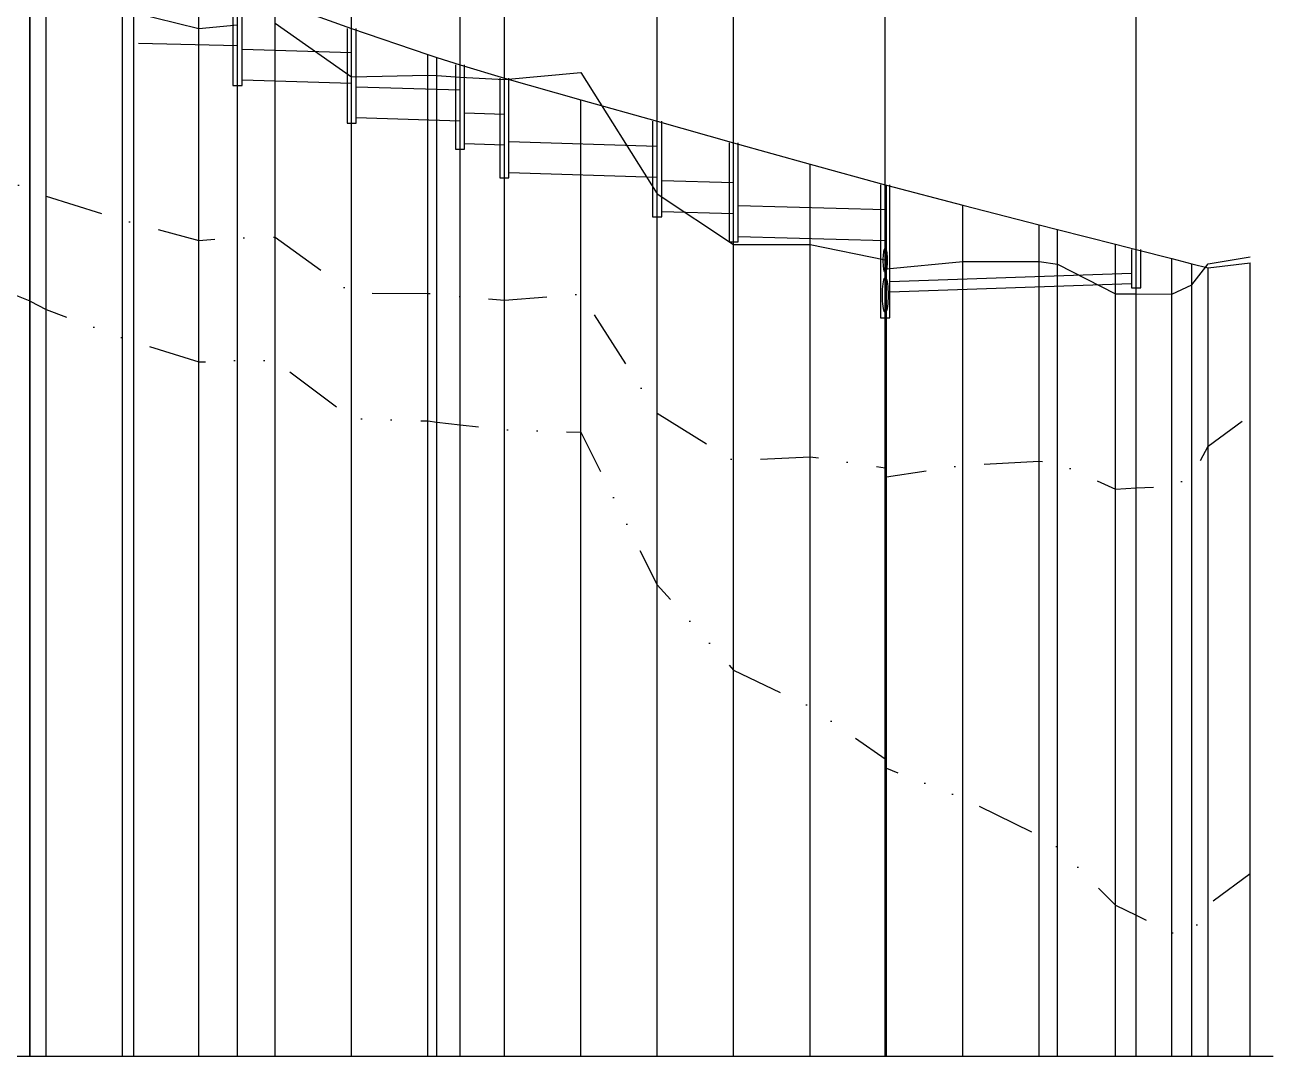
# Model space of a CAD drawing. Header units: millimetres. Extents: x -7351 to 135086, y 1419 to 5643.
# Drawn here: x 36290.8 to 36563, y 1587 to 1812 of the extents above; entities that cross this region are included whole.
import ezdxf

# ---------------------------------------------------------------- set-up
doc = ezdxf.new("R2010")
doc.units = ezdxf.units.MM
doc.linetypes.add('DASHDOT', pattern=[25.4, 12.7, -6.35, 0, -6.35])
doc.linetypes.add('DIVIDE', pattern=[31.75, 12.7, -6.35, 0, -6.35, 0, -6.35])
for name, color, linetype in [('KZ_종단_계획선', 1, 'Continuous'), ('KZ_종단_관로', 4, 'Continuous'), ('KZ_종단_깃발', 7, 'Continuous'), ('KZ_종단_맨홀', 4, 'Continuous'), ('KZ_종단_수직선', 7, 'Continuous'), ('KZ_종단_암선1', 56, 'DASHDOT'), ('KZ_종단_암선2', 4, 'DIVIDE'), ('KZ_종단_원형관', 4, 'Continuous'), ('KZ_종단_지반선', 3, 'Continuous'), ('KZ_종단_테이블선', 7, 'Continuous')]:
    doc.layers.add(name, color=color, linetype=linetype)

msp = doc.modelspace()

# ---------------------------------------------------------------- linework, layer by layer
at = {"layer": 'KZ_종단_계획선'}
msp.add_lwpolyline([(36345.36, 1817.24), (36362.03, 1811.24), (36378.69, 1805.57), (36380.62, 1804.95), (36385.69, 1803.35), (36385.69, 1803.35), (36395.36, 1800.43), (36412.03, 1795.71), (36428.69, 1791.02), (36445.36, 1786.34), (36462.03, 1781.66), (36478.44, 1777.17), (36478.44, 1777.17), (36478.44, 1777.17), (36478.44, 1777.17), (36478.44, 1777.17), (36478.44, 1777.17), (36478.44, 1777.17), (36478.44, 1777.17), (36478.44, 1777.17), (36478.44, 1777.17), (36478.44, 1777.17), (36478.69, 1777.1), (36495.36, 1772.72), (36512.03, 1768.46), (36516.01, 1767.44), (36528.69, 1764.2), (36533.17, 1763.05), (36540.94, 1761.07), (36545.36, 1759.94), (36548.88, 1759.04), (36558.04, 1760.14)], dxfattribs=at)
at = {"layer": 'KZ_종단_관로'}
for p, q in [((36315.52, 1808.04), (36337.12, 1807.54)), ((36338.12, 1806.79), (36362.03, 1806.07)), ((36338.12, 1800.04), (36362.03, 1799.32)), ((36363.03, 1798.57), (36385.69, 1797.89)), ((36363.03, 1791.82), (36385.69, 1791.14)), ((36386.69, 1792.89), (36395.36, 1792.6)), ((36386.69, 1786.14), (36395.36, 1785.85)), ((36396.36, 1786.6), (36428.69, 1785.59)), ((36396.36, 1779.85), (36428.69, 1778.84)), ((36429.69, 1778.09), (36445.36, 1777.64)), ((36446.36, 1772.64), (36478.44, 1771.74)), ((36429.69, 1771.34), (36445.36, 1770.89)), ((36446.36, 1765.89), (36478.44, 1764.99)), ((36479.44, 1756.04), (36532.17, 1757.89)), ((36479.44, 1753.79), (36532.17, 1755.64))]:
    msp.add_line(p, q, dxfattribs=at)
at = {"layer": 'KZ_종단_깃발'}
for p, q in [((36291.85, 1587.04), (36291.85, 1877.21)), ((36314.52, 1587.04), (36314.52, 1877.21)), ((36337.12, 1587.04), (36337.12, 1877.21)), ((36362.03, 1587.04), (36362.03, 1877.21)), ((36385.69, 1587.04), (36385.69, 1877.21)), ((36395.36, 1587.04), (36395.36, 1877.21)), ((36428.69, 1587.04), (36428.69, 1877.21)), ((36445.36, 1587.04), (36445.36, 1877.21)), ((36478.44, 1587.04), (36478.44, 1877.21)), ((36478.44, 1587.04), (36478.44, 1877.21)), ((36533.17, 1587.04), (36533.17, 1877.21))]:
    msp.add_line(p, q, dxfattribs=at)
at = {"layer": 'KZ_종단_맨홀'}
for points in [[(36336.12, 1820.2), (36336.12, 1798.85), (36338.12, 1798.85), (36338.12, 1820.2)], [(36361.03, 1811.24), (36361.03, 1790.64), (36363.03, 1790.64), (36363.03, 1811.24)], [(36384.69, 1803.35), (36384.69, 1784.95), (36386.69, 1784.95), (36386.69, 1803.35)], [(36394.36, 1800.43), (36394.36, 1778.66), (36396.36, 1778.66), (36396.36, 1800.43)], [(36427.69, 1791.02), (36427.69, 1770.15), (36429.69, 1770.15), (36429.69, 1791.02)], [(36444.36, 1786.34), (36444.36, 1764.7), (36446.36, 1764.7), (36446.36, 1786.34)], [(36477.44, 1777.17), (36477.44, 1748.1), (36479.44, 1748.1), (36479.44, 1777.17)], [(36477.44, 1777.17), (36477.44, 1748.1), (36479.44, 1748.1), (36479.44, 1777.17)], [(36532.17, 1763.05), (36532.17, 1754.7), (36534.17, 1754.7), (36534.17, 1763.05)]]:
    msp.add_lwpolyline(points, dxfattribs=at)
at = {"layer": 'KZ_종단_수직선'}
for p, q in [((36291.84, 1587.04), (36291.84, 1834.08)), ((36291.93, 1587.04), (36291.93, 1834.07)), ((36295.36, 1587.04), (36295.36, 1833.46)), ((36312.03, 1587.04), (36312.03, 1829.17)), ((36314.52, 1587.04), (36314.52, 1828.28)), ((36328.69, 1587.04), (36328.69, 1823.24)), ((36337.12, 1587.04), (36337.12, 1820.2)), ((36345.36, 1587.04), (36345.36, 1817.24)), ((36362.03, 1587.04), (36362.03, 1811.24)), ((36378.69, 1587.04), (36378.69, 1805.57)), ((36380.62, 1587.04), (36380.62, 1804.95)), ((36385.69, 1587.04), (36385.69, 1803.35)), ((36385.69, 1587.04), (36385.69, 1803.35)), ((36395.36, 1587.04), (36395.36, 1800.43)), ((36412.03, 1587.04), (36412.03, 1795.71)), ((36428.69, 1587.04), (36428.69, 1791.02)), ((36445.36, 1587.04), (36445.36, 1786.34)), ((36462.03, 1587.04), (36462.03, 1781.66)), ((36478.44, 1587.04), (36478.44, 1777.17)), ((36478.44, 1587.04), (36478.44, 1777.17)), ((36478.44, 1587.04), (36478.44, 1777.17)), ((36478.44, 1587.04), (36478.44, 1777.17)), ((36478.44, 1587.04), (36478.44, 1777.17)), ((36478.44, 1587.04), (36478.44, 1777.17)), ((36478.44, 1587.04), (36478.44, 1777.17)), ((36478.44, 1587.04), (36478.44, 1777.17)), ((36478.44, 1587.04), (36478.44, 1777.17)), ((36478.44, 1587.04), (36478.44, 1777.17)), ((36478.44, 1587.04), (36478.44, 1777.17)), ((36478.69, 1587.04), (36478.69, 1777.1)), ((36495.36, 1587.04), (36495.36, 1772.72)), ((36512.03, 1587.04), (36512.03, 1768.46)), ((36516.01, 1587.04), (36516.01, 1767.44)), ((36528.69, 1587.04), (36528.69, 1764.2)), ((36533.17, 1587.04), (36533.17, 1763.05)), ((36540.94, 1587.04), (36540.94, 1761.07)), ((36545.36, 1587.04), (36545.36, 1759.94)), ((36548.88, 1587.04), (36548.88, 1759.04)), ((36558.04, 1587.04), (36558.04, 1760.14))]:
    msp.add_line(p, q, dxfattribs=at)
at = {"layer": 'KZ_종단_암선1', "flags": 128}
msp.add_lwpolyline([(36195.36, 1791.68), (36195.36, 1791.68), (36212.03, 1791.04), (36228.69, 1790.25), (36245.36, 1787.68), (36262.03, 1783.78), (36276.6, 1780.89), (36278.69, 1780.48), (36291.84, 1776.32), (36291.93, 1776.28), (36295.36, 1774.68), (36312.03, 1769.53), (36314.52, 1768.86), (36328.69, 1765.03), (36337.12, 1765.6), (36345.36, 1765.76), (36362.03, 1753.58), (36378.69, 1753.46), (36380.62, 1753.27), (36385.69, 1752.76), (36385.69, 1752.76), (36395.36, 1751.98), (36412.03, 1753.3), (36428.69, 1727.31), (36445.36, 1717), (36462.03, 1717.83), (36478.44, 1715.37), (36478.44, 1715.37), (36478.44, 1715.37), (36478.44, 1715.37), (36478.44, 1715.37), (36478.44, 1715.37), (36478.44, 1715.37), (36478.44, 1715.37), (36478.44, 1715.37), (36478.44, 1713.92), (36478.44, 1713.92), (36478.69, 1713.42), (36495.36, 1715.96), (36512.03, 1716.84), (36516.01, 1716.52), (36528.69, 1710.77), (36533.17, 1711), (36540.94, 1711.37), (36545.36, 1713.61), (36548.88, 1720.12), (36558.04, 1726.85)], dxfattribs=at)
at = {"layer": 'KZ_종단_암선2', "flags": 128}
msp.add_lwpolyline([(36195.36, 1775.81), (36195.36, 1775.81), (36212.03, 1773.66), (36228.69, 1771.33), (36245.36, 1767.21), (36262.03, 1761.77), (36276.6, 1757.6), (36278.69, 1757), (36291.84, 1751.81), (36291.93, 1751.77), (36295.36, 1749.92), (36312.03, 1743.74), (36314.52, 1742.96), (36328.69, 1738.5), (36337.12, 1738.83), (36345.36, 1738.77), (36362.03, 1726.17), (36378.69, 1725.63), (36380.62, 1725.4), (36385.69, 1724.76), (36385.69, 1724.76), (36395.36, 1723.74), (36412.03, 1723.18), (36428.69, 1689.87), (36445.36, 1671.27), (36462.03, 1663.3), (36478.44, 1651.93), (36478.44, 1651.93), (36478.44, 1651.93), (36478.44, 1651.93), (36478.44, 1651.93), (36478.44, 1651.93), (36478.44, 1651.93), (36478.44, 1651.93), (36478.44, 1651.93), (36478.44, 1650.47), (36478.44, 1650.47), (36478.69, 1649.85), (36495.36, 1643.31), (36512.03, 1635.13), (36516.01, 1632.64), (36528.69, 1619.99), (36533.17, 1617.78), (36540.94, 1613.92), (36545.36, 1613.75), (36548.88, 1620.12), (36558.04, 1626.85)], dxfattribs=at)
at = {"layer": 'KZ_종단_원형관'}
for p, q in [((36478.03, 1761.56), (36478.06, 1761.98)), ((36478.03, 1761.56), (36478.06, 1761.98)), ((36478.06, 1761.98), (36478.11, 1762.35)), ((36478.06, 1761.98), (36478.11, 1762.35)), ((36478.11, 1762.35), (36478.16, 1762.67)), ((36478.11, 1762.35), (36478.16, 1762.67)), ((36478.16, 1762.67), (36478.22, 1762.94)), ((36478.16, 1762.67), (36478.22, 1762.94)), ((36478.22, 1762.94), (36478.29, 1763.13)), ((36478.22, 1762.94), (36478.29, 1763.13)), ((36478.29, 1763.13), (36478.37, 1763.25)), ((36478.29, 1763.13), (36478.37, 1763.25)), ((36478.37, 1763.25), (36478.44, 1763.29)), ((36478.37, 1763.25), (36478.44, 1763.29)), ((36478.44, 1763.29), (36478.52, 1763.25)), ((36478.44, 1763.29), (36478.52, 1763.25)), ((36478.52, 1763.25), (36478.59, 1763.13)), ((36478.52, 1763.25), (36478.59, 1763.13)), ((36478.59, 1763.13), (36478.66, 1762.94)), ((36478.59, 1763.13), (36478.66, 1762.94)), ((36478.66, 1762.94), (36478.72, 1762.67)), ((36478.66, 1762.94), (36478.72, 1762.67)), ((36478.72, 1762.67), (36478.78, 1762.35)), ((36478.72, 1762.67), (36478.78, 1762.35)), ((36478.78, 1762.35), (36478.82, 1761.98)), ((36478.78, 1762.35), (36478.82, 1761.98)), ((36478.82, 1761.98), (36478.85, 1761.56)), ((36478.82, 1761.98), (36478.85, 1761.56)), ((36478.01, 1761.12), (36478.03, 1761.56)), ((36478.01, 1761.12), (36478.03, 1761.56)), ((36478.01, 1760.66), (36478.01, 1761.12)), ((36478.01, 1760.66), (36478.01, 1761.12)), ((36478.01, 1760.21), (36478.01, 1760.66)), ((36478.01, 1760.21), (36478.01, 1760.66)), ((36478.03, 1759.77), (36478.01, 1760.21)), ((36478.03, 1759.77), (36478.01, 1760.21)), ((36478.06, 1759.35), (36478.03, 1759.77)), ((36478.06, 1759.35), (36478.03, 1759.77)), ((36478.11, 1758.98), (36478.06, 1759.35)), ((36478.11, 1758.98), (36478.06, 1759.35)), ((36478.16, 1758.65), (36478.11, 1758.98)), ((36478.16, 1758.65), (36478.11, 1758.98)), ((36478.78, 1758.98), (36478.72, 1758.65)), ((36478.78, 1758.98), (36478.72, 1758.65)), ((36478.82, 1759.35), (36478.78, 1758.98)), ((36478.82, 1759.35), (36478.78, 1758.98)), ((36478.85, 1759.77), (36478.82, 1759.35)), ((36478.85, 1759.77), (36478.82, 1759.35)), ((36478.85, 1761.56), (36478.87, 1761.12)), ((36478.85, 1761.56), (36478.87, 1761.12)), ((36478.87, 1760.21), (36478.85, 1759.77)), ((36478.87, 1760.21), (36478.85, 1759.77)), ((36478.87, 1761.12), (36478.88, 1760.66)), ((36478.87, 1761.12), (36478.88, 1760.66)), ((36478.88, 1760.66), (36478.87, 1760.21)), ((36478.88, 1760.66), (36478.87, 1760.21)), ((36478.03, 1756.02), (36478.13, 1756.4)), ((36478.03, 1756.02), (36478.13, 1756.4)), ((36478.13, 1756.4), (36478.23, 1756.68)), ((36478.13, 1756.4), (36478.23, 1756.68)), ((36478.22, 1758.39), (36478.16, 1758.65)), ((36478.22, 1758.39), (36478.16, 1758.65)), ((36478.29, 1758.2), (36478.22, 1758.39)), ((36478.29, 1758.2), (36478.22, 1758.39)), ((36478.23, 1756.68), (36478.33, 1756.85)), ((36478.23, 1756.68), (36478.33, 1756.85)), ((36478.37, 1758.08), (36478.29, 1758.2)), ((36478.37, 1758.08), (36478.29, 1758.2)), ((36478.33, 1756.85), (36478.44, 1756.91)), ((36478.33, 1756.85), (36478.44, 1756.91)), ((36478.44, 1758.04), (36478.37, 1758.08)), ((36478.44, 1758.04), (36478.37, 1758.08)), ((36478.52, 1758.08), (36478.44, 1758.04)), ((36478.52, 1758.08), (36478.44, 1758.04)), ((36478.44, 1756.91), (36478.55, 1756.85)), ((36478.44, 1756.91), (36478.55, 1756.85)), ((36478.59, 1758.2), (36478.52, 1758.08)), ((36478.59, 1758.2), (36478.52, 1758.08)), ((36478.55, 1756.85), (36478.66, 1756.68)), ((36478.55, 1756.85), (36478.66, 1756.68)), ((36478.66, 1758.39), (36478.59, 1758.2)), ((36478.66, 1758.39), (36478.59, 1758.2)), ((36478.72, 1758.65), (36478.66, 1758.39)), ((36478.72, 1758.65), (36478.66, 1758.39)), ((36478.66, 1756.68), (36478.76, 1756.4)), ((36478.66, 1756.68), (36478.76, 1756.4)), ((36478.76, 1756.4), (36478.85, 1756.02)), ((36478.76, 1756.4), (36478.85, 1756.02)), ((36477.81, 1753.1), (36477.82, 1753.76)), ((36477.81, 1753.1), (36477.82, 1753.76)), ((36477.82, 1753.76), (36477.85, 1754.4)), ((36477.82, 1753.76), (36477.85, 1754.4)), ((36477.85, 1754.4), (36477.89, 1755)), ((36477.85, 1754.4), (36477.89, 1755)), ((36477.89, 1755), (36477.96, 1755.55)), ((36477.89, 1755), (36477.96, 1755.55)), ((36477.96, 1755.55), (36478.03, 1756.02)), ((36477.96, 1755.55), (36478.03, 1756.02)), ((36478.85, 1756.02), (36478.93, 1755.55)), ((36478.85, 1756.02), (36478.93, 1755.55)), ((36478.93, 1755.55), (36478.99, 1755)), ((36478.93, 1755.55), (36478.99, 1755)), ((36478.99, 1755), (36479.04, 1754.4)), ((36478.99, 1755), (36479.04, 1754.4)), ((36479.04, 1754.4), (36479.07, 1753.76)), ((36479.04, 1754.4), (36479.07, 1753.76)), ((36479.07, 1753.76), (36479.08, 1753.1)), ((36479.07, 1753.76), (36479.08, 1753.1)), ((36477.82, 1752.44), (36477.81, 1753.1)), ((36477.82, 1752.44), (36477.81, 1753.1)), ((36477.85, 1751.8), (36477.82, 1752.44)), ((36477.85, 1751.8), (36477.82, 1752.44)), ((36477.89, 1751.19), (36477.85, 1751.8)), ((36477.89, 1751.19), (36477.85, 1751.8)), ((36477.96, 1750.65), (36477.89, 1751.19)), ((36477.96, 1750.65), (36477.89, 1751.19)), ((36478.99, 1751.19), (36478.93, 1750.65)), ((36478.99, 1751.19), (36478.93, 1750.65)), ((36479.04, 1751.8), (36478.99, 1751.19)), ((36479.04, 1751.8), (36478.99, 1751.19)), ((36479.07, 1752.44), (36479.04, 1751.8)), ((36479.07, 1752.44), (36479.04, 1751.8)), ((36479.08, 1753.1), (36479.07, 1752.44)), ((36479.08, 1753.1), (36479.07, 1752.44)), ((36478.03, 1750.18), (36477.96, 1750.65)), ((36478.03, 1750.18), (36477.96, 1750.65)), ((36478.13, 1749.8), (36478.03, 1750.18)), ((36478.13, 1749.8), (36478.03, 1750.18)), ((36478.23, 1749.52), (36478.13, 1749.8)), ((36478.23, 1749.52), (36478.13, 1749.8)), ((36478.33, 1749.35), (36478.23, 1749.52)), ((36478.33, 1749.35), (36478.23, 1749.52)), ((36478.44, 1749.29), (36478.33, 1749.35)), ((36478.44, 1749.29), (36478.33, 1749.35)), ((36478.55, 1749.35), (36478.44, 1749.29)), ((36478.55, 1749.35), (36478.44, 1749.29)), ((36478.66, 1749.52), (36478.55, 1749.35)), ((36478.66, 1749.52), (36478.55, 1749.35)), ((36478.76, 1749.8), (36478.66, 1749.52)), ((36478.76, 1749.8), (36478.66, 1749.52)), ((36478.85, 1750.18), (36478.76, 1749.8)), ((36478.85, 1750.18), (36478.76, 1749.8)), ((36478.93, 1750.65), (36478.85, 1750.18)), ((36478.93, 1750.65), (36478.85, 1750.18))]:
    msp.add_line(p, q, dxfattribs=at)
at = {"layer": 'KZ_종단_지반선', "flags": 128}
for points in [[(36314.52, 1814.75), (36328.69, 1811.26), (36337.12, 1812.06)], [(36345.36, 1812.46), (36362.03, 1800.75), (36378.69, 1801.11), (36380.62, 1800.98), (36385.69, 1800.62), (36385.69, 1800.62), (36395.36, 1800.11), (36412.03, 1801.7), (36428.69, 1775.16), (36445.36, 1764.14), (36462.03, 1764.14), (36478.44, 1760.79), (36478.44, 1760.79), (36478.44, 1760.79), (36478.44, 1760.79), (36478.44, 1760.79), (36478.44, 1760.79), (36478.44, 1760.79), (36478.44, 1760.79), (36478.44, 1760.79), (36478.44, 1759.33), (36478.44, 1759.33), (36478.69, 1758.83), (36495.36, 1760.44), (36512.03, 1760.39), (36516.01, 1759.85), (36528.69, 1753.39), (36533.17, 1753.37), (36540.94, 1753.31), (36545.36, 1755.3), (36548.88, 1759.95), (36558.04, 1761.48)]]:
    msp.add_lwpolyline(points, dxfattribs=at)
at = {"layer": 'KZ_종단_테이블선'}
msp.add_line((36175.36, 1587.04), (36563.04, 1587.04), dxfattribs=at)

doc.saveas('drawing.dxf')
